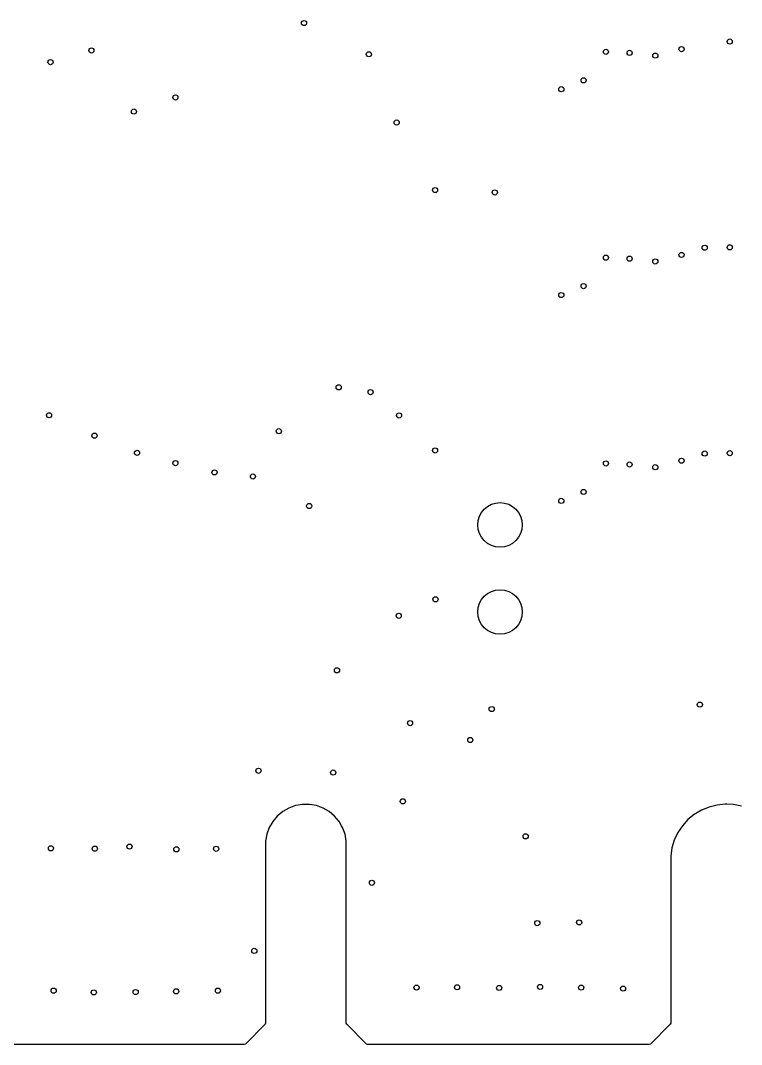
# Model space of a CAD drawing. Extents: x 114.9 to 199.6, y -137.1 to -76.7.
# Drawn here: x 157.51 to 178.53, y -137.15 to -107.3 of the extents above; entities that cross this region are included whole.
import ezdxf

# ---------------------------------------------------------------- set-up
doc = ezdxf.new("R2010")
doc.units = 0
doc.layers.add('BLACK', color=7, linetype='CONTINUOUS')

msp = doc.modelspace()

# ---------------------------------------------------------------- linework, layer by layer
at = {"layer": 'BLACK', "linetype": 'CONTINUOUS'}
for p, q in [((165.732156, -130.1495), (165.610952, -130.170871)), ((165.732157, -130.1495), (165.732156, -130.1495)), ((165.937843, -130.1495), (165.732157, -130.1495)), ((166.140404, -130.185217), (165.937843, -130.1495)), ((178.057953, -130.144151), (177.818779, -130.167286)), ((178.057954, -130.144151), (178.057953, -130.144151)), ((178.105949, -130.146601), (178.057954, -130.144151)), ((178.297937, -130.156402), (178.105949, -130.146601)), ((178.533506, -130.203773), (178.297937, -130.156402)), ((165.15819, -130.358405), (165.000621, -130.490621)), ((165.336308, -130.255569), (165.15819, -130.358405)), ((165.336316, -130.255565), (165.336308, -130.255569)), ((165.529591, -130.185218), (165.336316, -130.255565)), ((165.529595, -130.185217), (165.529591, -130.185218)), ((165.529596, -130.185217), (165.529595, -130.185217)), ((165.610952, -130.170871), (165.529596, -130.185217)), ((166.140405, -130.185217), (166.140404, -130.185217)), ((166.140408, -130.185218), (166.140405, -130.185217)), ((166.333683, -130.255565), (166.140408, -130.185218)), ((166.333691, -130.255569), (166.333683, -130.255565)), ((166.511809, -130.358405), (166.333691, -130.255569)), ((166.511813, -130.358408), (166.511809, -130.358405)), ((166.511814, -130.358409), (166.511813, -130.358408)), ((166.669379, -130.490621), (166.511814, -130.358409)), ((177.157214, -130.440234), (176.971307, -130.592478)), ((177.36347, -130.31695), (177.157214, -130.440234)), ((177.363474, -130.316948), (177.36347, -130.31695)), ((177.5856, -130.225304), (177.363474, -130.316948)), ((177.818779, -130.167286), (177.5856, -130.225304)), ((178.533512, -130.203775), (178.533506, -130.203773)), ((164.868405, -130.64819), (164.765569, -130.826308)), ((165.000621, -130.490621), (164.868405, -130.64819)), ((166.801591, -130.648186), (166.669379, -130.490621)), ((166.801594, -130.64819), (166.801591, -130.648186)), ((166.872139, -130.770378), (166.801594, -130.64819)), ((176.971307, -130.592478), (176.809785, -130.770378)), ((164.695218, -131.019591), (164.6595, -131.222156)), ((164.765565, -130.826316), (164.695218, -131.019591)), ((164.765569, -130.826308), (164.765565, -130.826316)), ((166.904434, -130.826315), (166.872139, -130.770378)), ((166.974783, -131.019596), (166.904434, -130.826315)), ((167.0105, -131.222157), (166.974783, -131.019596)), ((176.676145, -130.97008), (176.573291, -131.187253)), ((176.809785, -130.770378), (176.676145, -130.97008)), ((164.6595, -131.222156), (164.6595, -136.525943)), ((167.0105, -131.222163), (167.0105, -131.222157)), ((167.0105, -136.525943), (167.0105, -131.222163)), ((176.573291, -131.187253), (176.503458, -131.417174)), ((176.468159, -131.654854), (176.468082, -131.775016)), ((176.46816, -131.654845), (176.468159, -131.654854)), ((176.503458, -131.417174), (176.46816, -131.654845)), ((176.468082, -131.775016), (176.468082, -131.819168)), ((176.468082, -131.819168), (176.468756, -131.822991)), ((176.468756, -131.822991), (176.4695, -131.8315)), ((176.4695, -131.8315), (176.4695, -136.525943)), ((164.645148, -136.560591), (164.070591, -137.135148)), ((164.6595, -136.525943), (164.645148, -136.560591)), ((167.024852, -136.560591), (167.0105, -136.525943)), ((167.599409, -137.135148), (167.024852, -136.560591)), ((176.455148, -136.560591), (175.880591, -137.135148)), ((176.4695, -136.525943), (176.455148, -136.560591)), ((164.035943, -137.1495), (147.424057, -137.1495)), ((164.070591, -137.135148), (164.035943, -137.1495)), ((167.634057, -137.1495), (167.599409, -137.135148)), ((175.845943, -137.1495), (167.634057, -137.1495)), ((175.880591, -137.135148), (175.845943, -137.1495))]:
    msp.add_line(p, q, dxfattribs=at)
at = {"layer": 'BLACK'}
for centre, radius in [((165.778913, -107.370675), 0.075), ((176.785, -108.13), 0.075), ((178.19, -107.91), 0.075), ((159.58, -108.17), 0.075), ((167.67, -108.28), 0.075), ((174.58, -108.21), 0.075), ((175.27, -108.24), 0.075), ((176.02, -108.32), 0.075), ((158.39, -108.51), 0.075), ((173.93, -109.04), 0.075), ((173.28, -109.3), 0.075), ((162.03, -109.54), 0.075), ((160.82, -109.95), 0.075), ((168.48, -110.27), 0.075), ((169.6, -112.24), 0.075), ((171.34, -112.31), 0.075), ((177.46, -113.92), 0.075), ((178.19, -113.91), 0.075), ((174.58, -114.21), 0.075), ((175.27, -114.24), 0.075), ((176.02, -114.32), 0.075), ((176.785, -114.13), 0.075), ((173.28, -115.3), 0.075), ((173.93, -115.04), 0.075), ((166.79, -117.99), 0.075), ((167.72, -118.13), 0.075), ((158.346595, -118.805012), 0.075), ((168.55, -118.81), 0.075), ((159.67, -119.4), 0.075), ((165.045, -119.27), 0.075), ((160.91, -119.9), 0.075), ((169.6, -119.83), 0.075), ((177.46, -119.92), 0.075), ((178.19, -119.91), 0.075), ((162.03, -120.2), 0.075), ((174.58, -120.21), 0.075), ((175.27, -120.24), 0.075), ((176.02, -120.32), 0.075), ((176.785, -120.13), 0.075), ((163.17, -120.47), 0.075), ((164.29, -120.59), 0.075), ((173.93, -121.04), 0.075), ((165.93, -121.45), 0.075), ((171.493, -122), 0.65), ((173.28, -121.3), 0.075), ((171.493, -124.54), 0.65), ((169.61, -124.17), 0.075), ((168.54, -124.65), 0.075), ((166.74, -126.24), 0.075), ((177.32, -127.24), 0.075), ((171.25, -127.37), 0.075), ((168.87, -127.78), 0.075), ((170.625611, -128.272325), 0.075), ((164.45, -129.17), 0.075), ((166.63, -129.22), 0.075), ((168.66, -130.06), 0.075), ((172.24, -131.08), 0.075), ((158.4, -131.43), 0.075), ((160.69, -131.38), 0.075), ((159.68, -131.44), 0.075), ((162.057481, -131.458694), 0.075), ((163.216161, -131.443448), 0.075), ((167.759404, -132.434424), 0.075), ((172.58, -133.61), 0.075), ((173.8, -133.59), 0.075), ((164.33, -134.42), 0.075), ((158.48, -135.58), 0.075), ((162.05, -135.6), 0.075), ((163.27, -135.58), 0.075), ((169.06, -135.49), 0.075), ((170.24, -135.48), 0.075), ((171.47, -135.5), 0.075), ((172.66, -135.47), 0.075), ((173.86, -135.49), 0.075), ((175.08, -135.52), 0.075), ((159.65, -135.63), 0.075), ((160.87, -135.62), 0.075)]:
    msp.add_circle(centre, radius, dxfattribs=at)
at = {"layer": 'WHITE'}
for centre, radius in [((165.778913, -107.370675), 0.075), ((176.785, -108.13), 0.075), ((178.19, -107.91), 0.075), ((159.58, -108.17), 0.075), ((167.67, -108.28), 0.075), ((174.58, -108.21), 0.075), ((175.27, -108.24), 0.075), ((176.02, -108.32), 0.075), ((158.39, -108.51), 0.075), ((173.93, -109.04), 0.075), ((173.28, -109.3), 0.075), ((162.03, -109.54), 0.075), ((160.82, -109.95), 0.075), ((168.48, -110.27), 0.075), ((169.6, -112.24), 0.075), ((171.34, -112.31), 0.075), ((177.46, -113.92), 0.075), ((178.19, -113.91), 0.075), ((174.58, -114.21), 0.075), ((175.27, -114.24), 0.075), ((176.02, -114.32), 0.075), ((176.785, -114.13), 0.075), ((173.28, -115.3), 0.075), ((173.93, -115.04), 0.075), ((166.79, -117.99), 0.075), ((167.72, -118.13), 0.075), ((158.346595, -118.805012), 0.075), ((168.55, -118.81), 0.075), ((159.67, -119.4), 0.075), ((165.045, -119.27), 0.075), ((160.91, -119.9), 0.075), ((169.6, -119.83), 0.075), ((177.46, -119.92), 0.075), ((178.19, -119.91), 0.075), ((162.03, -120.2), 0.075), ((174.58, -120.21), 0.075), ((175.27, -120.24), 0.075), ((176.02, -120.32), 0.075), ((176.785, -120.13), 0.075), ((163.17, -120.47), 0.075), ((164.29, -120.59), 0.075), ((173.93, -121.04), 0.075), ((165.93, -121.45), 0.075), ((171.493, -122), 0.65), ((173.28, -121.3), 0.075), ((171.493, -124.54), 0.65), ((169.61, -124.17), 0.075), ((168.54, -124.65), 0.075), ((166.74, -126.24), 0.075), ((177.32, -127.24), 0.075), ((171.25, -127.37), 0.075), ((168.87, -127.78), 0.075), ((170.625611, -128.272325), 0.075), ((164.45, -129.17), 0.075), ((166.63, -129.22), 0.075), ((168.66, -130.06), 0.075), ((172.24, -131.08), 0.075), ((158.4, -131.43), 0.075), ((160.69, -131.38), 0.075), ((159.68, -131.44), 0.075), ((162.057481, -131.458694), 0.075), ((163.216161, -131.443448), 0.075), ((167.759404, -132.434424), 0.075), ((172.58, -133.61), 0.075), ((173.8, -133.59), 0.075), ((164.33, -134.42), 0.075), ((158.48, -135.58), 0.075), ((162.05, -135.6), 0.075), ((163.27, -135.58), 0.075), ((169.06, -135.49), 0.075), ((170.24, -135.48), 0.075), ((171.47, -135.5), 0.075), ((172.66, -135.47), 0.075), ((173.86, -135.49), 0.075), ((175.08, -135.52), 0.075), ((159.65, -135.63), 0.075), ((160.87, -135.62), 0.075)]:
    msp.add_circle(centre, radius, dxfattribs=at)

doc.saveas('drawing.dxf')
